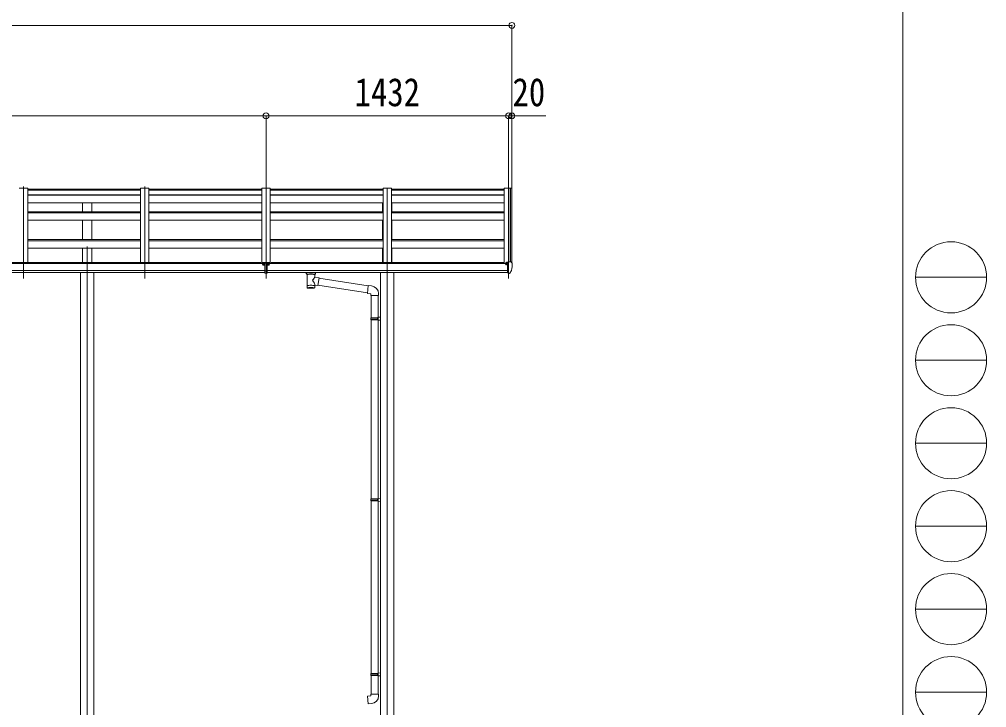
# Model space of a CAD drawing. Units: millimetres at full size. Extents: x -9783 to 9892, y -6828 to 6752.
# Drawn here: x 4180 to 9892, y -3805 to 260 of the extents above; entities that cross this region are included whole.
import ezdxf
from ezdxf.enums import TextEntityAlignment as Align

# ---------------------------------------------------------------- set-up
doc = ezdxf.new("R2010")
doc.units = ezdxf.units.MM
doc.header["$LTSCALE"] = 35
doc.header["$PDMODE"] = 32
doc.header["$PDSIZE"] = 35
for name, color, linetype, lineweight in [('0-1_本体', 4, 'Continuous', 9), ('0-2_部品', 7, 'Continuous', 9), ('0-8_PARTS2', 2, 'Continuous', 9), ('0-A_寸法', 6, 'Continuous', 9), ('F-0_240', 7, 'Continuous', 9)]:
    doc.layers.add(name, color=color, linetype=linetype, lineweight=lineweight)
doc.styles.add('ＭＳ ゴシック', font='')
doc.styles.get('ＭＳ ゴシック').set_extended_font_data('MS Gothic')

msp = doc.modelspace()

# ---------------------------------------------------------------- linework, layer by layer
at = {"layer": '0-1_本体'}
for p, q in [((4229.38, -735.76), (4179.38, -735.76)), ((4229.38, -735.76), (4229.38, -1175.05)), ((4895.38, -741.82), (4229.38, -741.82)), ((4895.38, -735.76), (4895.38, -1175.05)), ((4945.38, -735.76), (4895.38, -735.76)), ((4945.38, -735.76), (4945.38, -1175.05)), ((5611.38, -741.82), (4945.38, -741.82)), ((5611.38, -735.73), (5611.38, -1175.02)), ((5661.38, -735.73), (5611.38, -735.73)), ((5661.38, -735.73), (5661.38, -1175.02)), ((6327.38, -741.82), (5661.38, -741.82)), ((6327.38, -735.73), (6327.38, -1175.02)), ((6377.38, -735.73), (6327.38, -735.73)), ((6377.38, -735.73), (6377.38, -1175.02)), ((7043.38, -741.82), (6377.38, -741.82)), ((7043.38, -735.73), (7043.38, -1181.73)), ((7079.3, -735.93), (7078.68, -737.55)), ((7079.38, -735.82), (7079.38, -1171.55)), ((7087.43, -736.15), (7079.6, -735.74)), ((7088.37, -737.04), (7088.38, -1178.09)), ((4229.38, -748.76), (4895.38, -748.76)), ((4229.38, -775.47), (4895.38, -775.47)), ((4229.38, -778.05), (4895.38, -778.05)), ((4945.38, -748.76), (5611.38, -748.76)), ((4945.38, -775.47), (5611.38, -775.47)), ((4945.38, -778.05), (5611.38, -778.05)), ((5661.38, -748.73), (6327.38, -748.73)), ((5661.38, -775.45), (6327.38, -775.45)), ((5661.38, -778.03), (6327.38, -778.03)), ((6377.38, -748.73), (7043.38, -748.73)), ((6377.38, -775.45), (7043.38, -775.45)), ((6377.38, -778.03), (7043.38, -778.03)), ((4229.38, -822.79), (4895.38, -822.79)), ((4552.88, -876.52), (4552.88, -822.79)), ((4607.88, -876.52), (4607.88, -822.79)), ((4945.38, -822.79), (5611.38, -822.79)), ((5661.38, -822.76), (6327.38, -822.76)), ((6324.88, -876.5), (6324.88, -822.76)), ((6377.38, -822.76), (7043.38, -822.76)), ((6379.88, -876.5), (6379.88, -822.76)), ((4229.38, -876.52), (4895.38, -876.52)), ((4229.38, -882.09), (4895.38, -882.09)), ((4945.38, -876.52), (5611.38, -876.52)), ((4945.38, -882.09), (5611.38, -882.09)), ((5661.38, -876.5), (6327.38, -876.5)), ((5661.38, -882.06), (6327.38, -882.06)), ((6377.38, -876.5), (7043.38, -876.5)), ((6377.38, -882.06), (7043.38, -882.06)), ((4229.38, -926.09), (4895.38, -926.09)), ((4552.88, -1040.17), (4552.88, -926.09)), ((4607.88, -1040.17), (4607.88, -926.09)), ((4945.38, -926.09), (5611.38, -926.09)), ((5661.38, -926.06), (6327.38, -926.06)), ((6324.88, -1040.15), (6324.88, -926.06)), ((6377.38, -926.06), (7043.38, -926.06)), ((6379.88, -1040.15), (6379.88, -926.06)), ((4229.38, -1040.17), (4895.38, -1040.17)), ((4229.38, -1046.97), (4895.38, -1046.97)), ((4945.38, -1040.17), (5611.38, -1040.17)), ((4945.38, -1046.97), (5611.38, -1046.97)), ((5661.38, -1040.15), (6327.38, -1040.15)), ((5661.38, -1046.94), (6327.38, -1046.94)), ((6377.38, -1040.15), (7043.38, -1040.15)), ((6377.38, -1046.94), (7043.38, -1046.94)), ((4229.38, -1090.52), (4895.38, -1090.52)), ((4552.88, -1175.05), (4552.88, -1090.52)), ((4607.88, -1175.05), (4607.88, -1090.52)), ((4945.38, -1090.52), (5611.38, -1090.52)), ((5661.38, -1090.5), (6327.38, -1090.5)), ((6324.88, -1175.02), (6324.88, -1090.5)), ((6377.38, -1090.5), (7043.38, -1090.5)), ((6379.88, -1175.02), (6379.88, -1090.5)), ((5629.88, -1181.76), (630.88, -1181.76)), ((5606.38, -1175.05), (654.38, -1175.05)), ((5606.38, -1181.73), (5606.38, -1175.02)), ((5661.38, -1175.02), (5611.38, -1175.02)), ((7061.88, -1181.73), (5642.88, -1181.73)), ((7038.38, -1175.02), (5666.38, -1175.02)), ((5666.38, -1181.73), (5666.38, -1175.02)), ((7038.38, -1181.73), (7038.38, -1175.02)), ((630.88, -1222.98), (5629.88, -1222.98)), ((5629.88, -1234.83), (630.88, -1234.75)), ((4540.88, -1234.92), (4540.88, -4377.32)), ((4619.88, -1234.92), (4619.88, -4377.32)), ((5642.88, -1222.95), (7061.88, -1222.95)), ((7061.88, -1234.8), (5642.88, -1234.78)), ((6312.88, -1234.89), (6312.88, -4377.3)), ((6391.88, -1234.89), (6391.88, -4377.3))]:
    msp.add_line(p, q, dxfattribs=at)
msp.add_lwpolyline([(7078.68, -1171.55), (7078.68, -735.73), (7043.38, -735.73)], dxfattribs=at)
msp.add_circle((7054.41, -1186.46), 3, dxfattribs=at)
for centre, radius, start, end in [((7079.58, -736.04), 0.301, 87.13321, 158.93673), ((7087.38, -737.15), 1, 6.67014, 87)]:
    msp.add_arc(centre, radius, start, end, dxfattribs=at)
at = {"layer": '0-2_部品'}
for p, q in [((5621.91, -1186.89), (5621.91, -1188.55)), ((5621.91, -1187.79), (5622.91, -1187.79)), ((5622.91, -1188.55), (5622.91, -1186.89)), ((5623.91, -1187.65), (5624.91, -1187.65)), ((5629.88, -1179.22), (5629.88, -1238.08)), ((5648.85, -1187.65), (5647.85, -1187.65)), ((5649.85, -1186.89), (5649.85, -1188.55)), ((5649.85, -1187.79), (5650.85, -1187.79)), ((5650.85, -1188.55), (5650.85, -1186.89)), ((7051.88, -1177.43), (7051.88, -1181.76)), ((7051.88, -1177.43), (7051.88, -1181.76)), ((7066.88, -1176.26), (7052.88, -1176.32)), ((7066.88, -1176.26), (7052.88, -1176.32)), ((7056.38, -1176.3), (7056.38, -1174.41)), ((7056.38, -1176.3), (7056.38, -1174.41)), ((7056.88, -1186.49), (7056.58, -1186.49)), ((7056.88, -1186.49), (7056.58, -1186.49)), ((7057.41, -1186.49), (7056.88, -1186.49)), ((7057.41, -1186.49), (7056.88, -1186.49)), ((7057.2, -1173.99), (7066.88, -1173.27)), ((7057.2, -1173.99), (7066.88, -1173.27)), ((7061.88, -1181.31), (7068.38, -1180.91)), ((7061.88, -1181.31), (7068.38, -1180.91)), ((7066.88, -1172.49), (7068.38, -1172.49)), ((7066.88, -1172.49), (7066.88, -1178.66)), ((7066.88, -1172.49), (7068.38, -1172.49)), ((7066.88, -1172.49), (7066.88, -1178.66)), ((7068.38, -1240.08), (7068.38, -1171.58)), ((7068.38, -1240.08), (7068.38, -1171.58)), ((7083.47, -1172.14), (7087.54, -1177.95)), ((7083.47, -1172.14), (7087.54, -1177.95)), ((7090.38, -1180.95), (7090.38, -1181.58)), ((7090.38, -1180.95), (7090.38, -1181.58)), ((5629.88, -1224.91), (5642.88, -1224.91)), ((5874.38, -1240.88), (5874.38, -1234.76)), ((5878.48, -1245.38), (5878.46, -1325.67)), ((5924.28, -1262.95), (5924.28, -1245.37)), ((5928.38, -1240.88), (5928.38, -1234.76)), ((7061.88, -1236.88), (7067.38, -1236.88)), ((7061.88, -1236.88), (7067.38, -1236.88)), ((7067.88, -1237.88), (7067.38, -1236.88)), ((7067.88, -1237.88), (7067.38, -1236.88)), ((7068.38, -1237.88), (7067.88, -1237.88)), ((7068.38, -1237.88), (7067.88, -1237.88)), ((7069.88, -1239.98), (7068.38, -1240.08)), ((7069.88, -1239.98), (7068.38, -1240.08)), ((7069.88, -1239.98), (7073.59, -1239.76)), ((7069.88, -1239.98), (7073.59, -1239.76)), ((7076, -1238.26), (7085.75, -1222.88)), ((7076, -1238.26), (7085.75, -1222.88)), ((5949.5, -1266.86), (5924.28, -1262.95)), ((5924.3, -1325.67), (5924.28, -1309.05)), ((5924.28, -1309.3), (5942.48, -1312.12)), ((5949.5, -1266.86), (5942.48, -1312.12)), ((6235.17, -1355.75), (5942.75, -1310.38)), ((6238.84, -1313.81), (5949.19, -1268.88)), ((6259.8, -1314.2), (6238.96, -1312.38)), ((6254.88, -1369.94), (6300.88, -1369.94)), ((6256.88, -1369.94), (6256.88, -1501.56)), ((6298.88, -1369.94), (6298.88, -1499)), ((6300.88, -1369.94), (6300.88, -1359.03)), ((6254.88, -1503.56), (6255.88, -1501.56)), ((6254.88, -1503.56), (6298.88, -1503.56)), ((6254.88, -1503.56), (6254.88, -1511.56)), ((6254.88, -1511.56), (6298.88, -1511.56)), ((6254.88, -1511.56), (6255.88, -1513.56)), ((6255.88, -1501.56), (6298.88, -1501.56)), ((6255.88, -1513.56), (6298.88, -1513.56)), ((6256.88, -1513.56), (6256.88, -2571.32)), ((6294.4, -1503.56), (6293.97, -1501.56)), ((6296.88, -1499.06), (6312.88, -1498.59)), ((6296.88, -1501.06), (6296.88, -1499.06)), ((6296.88, -1501.06), (6298.88, -1501.06)), ((6296.88, -1516.06), (6296.88, -1514.06)), ((6296.88, -1516.06), (6312.88, -1516.53)), ((6298.88, -1516.12), (6298.88, -2568.76)), ((6312.88, -1498.59), (6312.88, -1516.53)), ((6296.88, -2568.82), (6312.88, -2568.35)), ((6296.88, -2570.82), (6296.88, -2568.82)), ((6312.88, -2568.35), (6312.88, -2586.29)), ((6254.88, -2573.32), (6255.88, -2571.32)), ((6254.88, -2573.32), (6298.88, -2573.32)), ((6254.88, -2573.32), (6254.88, -2581.32)), ((6254.88, -2581.32), (6298.88, -2581.32)), ((6254.88, -2581.32), (6255.88, -2583.32)), ((6255.88, -2571.32), (6298.88, -2571.32)), ((6255.88, -2583.32), (6298.88, -2583.32)), ((6256.88, -2583.32), (6256.88, -3602.91)), ((6294.4, -2573.32), (6293.97, -2571.32)), ((6296.88, -2570.82), (6298.88, -2570.82)), ((6296.88, -2585.82), (6296.88, -2583.82)), ((6296.88, -2585.82), (6312.88, -2586.29)), ((6298.88, -2585.87), (6298.88, -3600.35)), ((6254.88, -3604.91), (6255.88, -3602.91)), ((6254.88, -3604.91), (6298.88, -3604.91)), ((6254.88, -3604.91), (6254.88, -3612.91)), ((6254.88, -3612.91), (6298.88, -3612.91)), ((6254.88, -3612.91), (6255.88, -3614.91)), ((6255.88, -3602.91), (6298.88, -3602.91)), ((6255.88, -3614.91), (6298.88, -3614.91)), ((6256.88, -3614.91), (6256.88, -3724.91)), ((6294.4, -3604.91), (6293.97, -3602.91)), ((6296.88, -3600.41), (6312.88, -3599.94)), ((6296.88, -3602.41), (6296.88, -3600.41)), ((6296.88, -3602.41), (6298.88, -3602.41)), ((6296.88, -3617.41), (6296.88, -3615.41)), ((6296.88, -3617.41), (6312.88, -3617.88)), ((6298.88, -3617.47), (6298.88, -3724.91)), ((6312.88, -3599.94), (6312.88, -3617.88)), ((6254.88, -3724.91), (6300.88, -3724.91)), ((6254.88, -3734.91), (6254.88, -3724.91)), ((6300.88, -3724.91), (6300.88, -3735.82))]:
    msp.add_line(p, q, dxfattribs=at)
for points in [[(5620.91, -1186.75), (5619.91, -1186.75), (5619.91, -1187.65), (5620.91, -1187.65)], [(5622.91, -1185.85), (5622.91, -1184.95), (5621.91, -1184.95), (5621.91, -1185.85)], [(5621.91, -1188.55), (5621.91, -1189.45), (5622.91, -1189.45), (5622.91, -1188.55)], [(5624.91, -1187.65), (5624.91, -1186.75), (5623.91, -1186.75)], [(5629.88, -1179.22), (5642.88, -1179.22), (5642.88, -1238.08), (5629.88, -1238.08)], [(5647.85, -1187.65), (5647.85, -1186.75), (5648.85, -1186.75)], [(5649.85, -1185.85), (5649.85, -1184.95), (5650.85, -1184.95), (5650.85, -1185.85)], [(5650.85, -1188.55), (5650.85, -1189.45), (5649.85, -1189.45), (5649.85, -1188.55)], [(5651.85, -1186.75), (5652.85, -1186.75), (5652.85, -1187.65), (5651.85, -1187.65)], [(7051.88, -1184.88), (7051.88, -1186.49), (7051.41, -1186.49)], [(7051.88, -1184.88), (7051.88, -1186.49), (7051.41, -1186.49)], [(7056.58, -1185.3), (7056.58, -1186.49), (7051.88, -1186.49)], [(7056.58, -1185.3), (7056.58, -1186.49), (7051.88, -1186.49)], [(7057.2, -1173.99), (7057.04, -1174.01), (7056.88, -1174.04), (7056.74, -1174.08), (7056.61, -1174.13), (7056.51, -1174.2), (7056.44, -1174.26), (7056.39, -1174.33), (7056.38, -1174.41)], [(7057.2, -1173.99), (7057.04, -1174.01), (7056.88, -1174.04), (7056.74, -1174.08), (7056.61, -1174.13), (7056.51, -1174.2), (7056.44, -1174.26), (7056.39, -1174.33), (7056.38, -1174.41)], [(7061.88, -1236.88), (7061.88, -1178.66), (7066.88, -1178.66)], [(7061.88, -1236.88), (7061.88, -1178.66), (7066.88, -1178.66)], [(7068.38, -1171.58), (7080.38, -1171.58), (7082.71, -1171.72)], [(7068.38, -1171.58), (7080.38, -1171.58), (7082.71, -1171.72)], [(5874.42, -1240.94), (5874.39, -1240.58), (5874.64, -1239.63), (5875.16, -1238.74), (5875.96, -1237.9), (5877.08, -1237.11), (5878.48, -1236.38)], [(5874.42, -1240.82), (5874.39, -1241.18), (5874.64, -1242.14), (5875.16, -1243.02), (5875.96, -1243.86), (5877.08, -1244.66), (5878.48, -1245.38)], [(5924.28, -1236.39), (5924.51, -1236.49), (5925.87, -1237.22), (5926.98, -1238.07), (5927.74, -1238.94), (5928.2, -1239.83), (5928.37, -1240.72)], [(5924.28, -1245.37), (5924.51, -1245.28), (5925.87, -1244.54), (5926.98, -1243.69), (5927.74, -1242.83), (5928.2, -1241.93), (5928.37, -1241.04)], [(7068.38, -1226.19), (7065.22, -1225.78), (7061.88, -1225.35)], [(7068.38, -1226.19), (7065.22, -1225.78), (7061.88, -1225.35)], [(6238.96, -1312.38), (6234.95, -1358.2), (6254.88, -1359.94), (6254.88, -1369.94)], [(6294.4, -1503.56), (6294.4, -1511.56), (6293.97, -1513.56)], [(6296.88, -1514.06), (6298.88, -1514.06), (6298.88, -1501.06)], [(6294.4, -2573.32), (6294.4, -2581.32), (6293.97, -2583.32)], [(6296.88, -2583.82), (6298.88, -2583.82), (6298.88, -2570.82)], [(6294.4, -3604.91), (6294.4, -3612.91), (6293.97, -3614.91)], [(6296.88, -3615.41), (6298.88, -3615.41), (6298.88, -3602.41)], [(6259.8, -3780.65), (6238.96, -3782.48), (6234.95, -3736.65), (6254.88, -3734.91)]]:
    msp.add_lwpolyline(points, dxfattribs=at)
for centre, radius, start, end in [((7054.38, -1186.49), 2.5, 28.35764, 180), ((7054.38, -1186.49), 2.5, 28.35764, 180), ((7054.38, -1186.49), 2.5, 0, 28.35764), ((7054.38, -1186.49), 2.5, 0, 28.35764), ((7082.65, -1172.72), 1, 35, 86.5), ((7082.65, -1172.72), 1, 35, 86.5), ((6897.89, -1181.57), 192.49, 347.8767, 359.9992), ((6897.89, -1181.57), 192.49, 347.8767, 359.9992), ((7087.38, -1180.95), 3, 0, 87), ((7087.38, -1180.95), 3, 0, 87), ((5891.45, -1286.1), 51.38, 92.46126, 104.61963), ((5911.33, -1286.1), 51.38, 75.38037, 87.53874), ((7073.4, -1236.76), 3, 273.5, 330), ((7073.4, -1236.76), 3, 273.5, 330), ((7083.15, -1221.38), 3, 330, 348.16652), ((7083.15, -1221.38), 3, 330, 348.16652), ((6255.88, -1359.03), 45, 0, 85), ((6255.88, -3735.82), 45, 275, 0)]:
    msp.add_arc(centre, radius, start, end, dxfattribs=at)
for centre, major_axis in [((5622.41, -1186.9), (5.9, 0)), ((5650.35, -1186.9), (-5.9, 0))]:
    msp.add_ellipse(centre, major_axis=major_axis, ratio=0.9, dxfattribs=at)
for centre, major_axis, ratio, start_param, end_param in [((5622.41, -1187.2), (5.9, 0), 0.9, 6.2831853, 9.424778), ((5620.91, -1185.85), (-1, 0), 0.9, 1.5707963, 3.1415927), ((5620.91, -1188.55), (1, 0), 0.9, 6.2831853, 7.8539816), ((5620.91, -1186.89), (1, 0), 0.9, 6.2831853, 6.9023328), ((5623.91, -1185.85), (1, 0), 0.9, 3.1415927, 4.712389), ((5623.91, -1186.89), (-1, 0), 0.9, 5.6640378, 6.2831853), ((5623.91, -1188.55), (-1, 0), 0.9, 4.712389, 6.2831853), ((5650.35, -1187.2), (-5.9, 0), 0.9, 3.1415927, 6.2831853), ((5648.85, -1185.85), (-1, 0), 0.9, 1.5707963, 3.1415927), ((5648.85, -1188.55), (1, 0), 0.9, 6.2831853, 7.8539816), ((5648.85, -1186.89), (1, 0), 0.9, 6.2831853, 6.9023328), ((5651.85, -1185.85), (1, 0), 0.9, 3.1415927, 4.712389), ((5651.85, -1186.89), (-1, 0), 0.9, 5.6640378, 6.2831853), ((5651.85, -1188.55), (-1, 0), 0.9, 4.712389, 6.2831853), ((7052.88, -1177.42), (0.02, 1.1), 0.906239, 0.0206394, 1.5914357), ((7052.88, -1177.42), (0.02, 1.1), 0.906239, 0.0206394, 1.5914357), ((5901.38, -1246.58), (-22.91, -0.42), 0.072511, 4.711586, 6.2823824), ((5901.4, -1244.94), (-22.91, -0.42), 0.072511, 4.711586, 6.2823824), ((5901.35, -1244.95), (22.92, -0.42), 0.07247, 0.0008089, 1.5716053), ((5901.35, -1246.58), (22.92, -0.42), 0.07247, 0.0008089, 1.5716053), ((5912.38, -1240.88), (16, 0), 0.361356, 0, 0.0194874), ((5912.38, -1240.88), (16, 0), 0.361356, 6.2636979, 6.2831853), ((5901.38, -1313.23), (22.91, 0), 0.122865, 6.2831853, 9.424778), ((5901.38, -1282.51), (-22.81, 26.62), 0.234429, 3.1563334, 4.5976381), ((5903.93, -1285.15), (20.32, 22.25), 0.045535, 4.9756507, 6.2441899), ((5901.38, -1325.67), (22.92, 0), 0.101955, 6.2829723, 9.4248207), ((5901.38, -1325.67), (22.92, 0), 0.101955, 3.1415499, 6.2833984)]:
    msp.add_ellipse(centre, major_axis=major_axis, ratio=ratio, start_param=start_param, end_param=end_param, dxfattribs=at)
at = {"layer": '0-8_PARTS2'}
for p, q in [((4204.38, -1269.76), (4204.38, -725.92)), ((4920.38, -1269.76), (4920.38, -725.92)), ((5636.38, -1269.76), (5636.38, -735.76)), ((6352.38, -1321.09), (6352.38, -735.76)), ((7068.38, -1269.76), (7068.38, -735.73)), ((4580.38, -1080.95), (4580.38, -4456.19)), ((6352.38, -1227.3), (6352.38, -4477.3))]:
    msp.add_line(p, q, dxfattribs=at)
at = {"layer": '0-A_寸法'}
for p, q in [((604.39, 224.58), (7088.38, 224.58)), ((7088.38, 224.58), (7088.38, -735.73)), ((624.39, -309.76), (5636.38, -309.76)), ((5636.38, -309.76), (7068.38, -309.76)), ((5636.38, -309.76), (5636.38, -735.73)), ((7068.38, -309.76), (7088.38, -309.76)), ((7068.38, -309.76), (7068.38, -735.73)), ((7088.38, -309.76), (7288.38, -309.76)), ((7088.38, -309.76), (7088.38, -735.73))]:
    msp.add_line(p, q, dxfattribs=at)
for p in [(7088.38, 224.58), (5636.38, -309.76), (7068.38, -309.76), (7088.38, -309.76)]:
    msp.add_point(p, dxfattribs=at)
at = {"layer": 'F-0_240', "color": 5}
msp.add_line((9396.97, 6751.9), (9396.97, -6828.1), dxfattribs=at)
at = {"layer": 'F-0_240', "color": 4}
for p, q in [((9471.77, -1263.1), (9891.77, -1263.1)), ((9471.77, -1753.1), (9891.77, -1753.1)), ((9471.77, -2243.1), (9891.77, -2243.1)), ((9471.77, -2733.1), (9891.77, -2733.1)), ((9471.77, -3223.1), (9891.77, -3223.1)), ((9471.77, -3713.1), (9891.77, -3713.1))]:
    msp.add_line(p, q, dxfattribs=at)
for centre in [(9681.77, -1263.1), (9681.77, -1753.1), (9681.77, -2243.1), (9681.77, -2733.1), (9681.77, -3223.1), (9681.77, -3713.1)]:
    msp.add_circle(centre, 210, dxfattribs=at)

# ---------------------------------------------------------------- texts
at = {"layer": '0-A_寸法', "color": 7, "style": 'ＭＳ ゴシック', "width": 0.85}
for s, p in [('1432', (6159.88, -302.76)), ('20', (7092.13, -302.76))]:
    msp.add_text(s, height=166.8, dxfattribs=at).set_placement(p, align=Align.BOTTOM_LEFT)

doc.saveas('drawing.dxf')
